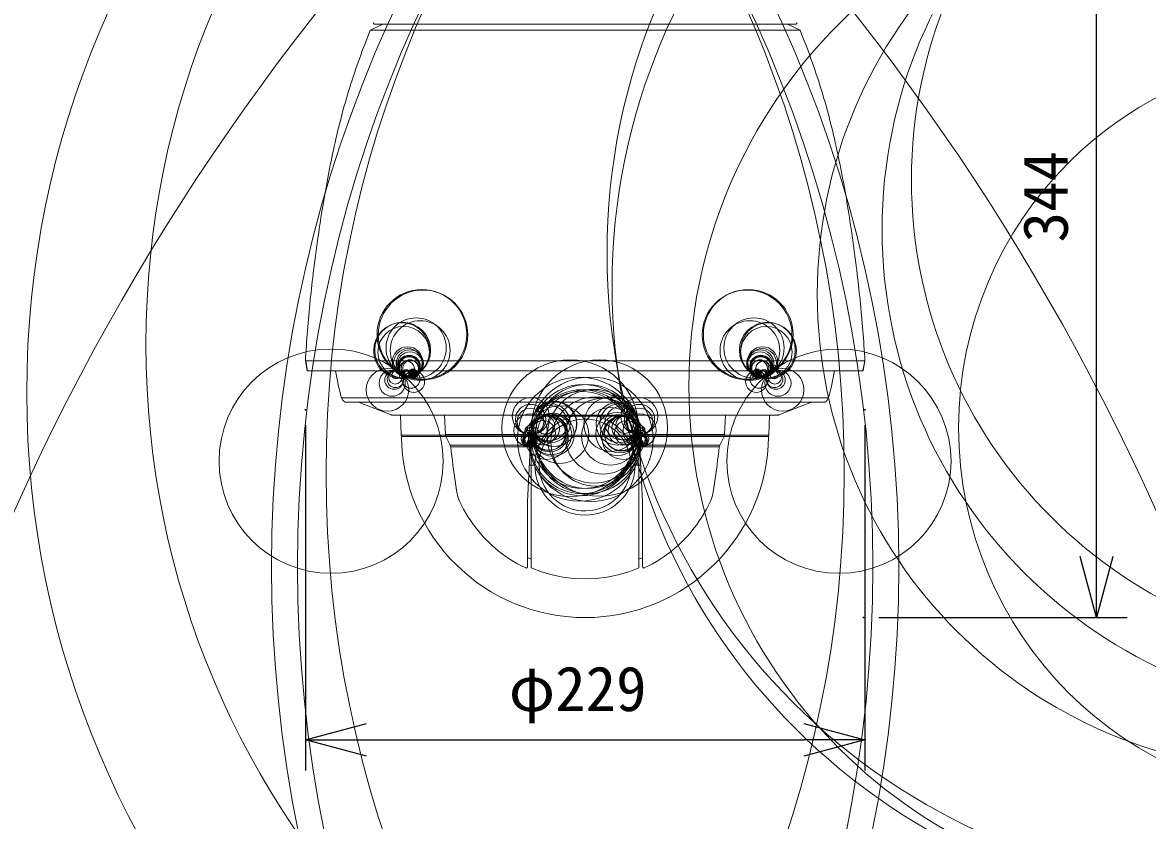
# Model space of a CAD drawing. Units: millimetres, scale not verified. Extents: x -181 to 142, y -218 to 117.
# Drawn here: x -42.49 to 3.55, y 26.73 to 59.38 of the extents above; entities that cross this region are included whole.
import ezdxf
from ezdxf.enums import TextEntityAlignment as Align

# ---------------------------------------------------------------- set-up
doc = ezdxf.new("R2010")
doc.units = ezdxf.units.MM
doc.header["$LTSCALE"] = 0.125
doc.header["$PDMODE"] = 32
doc.header["$PDSIZE"] = 0.025
for name, color, linetype in [('0-0_0', 7, 'Continuous'), ('0-5_SUNPO', 7, 'Continuous'), ('0-6_Defpoints', 7, 'Continuous')]:
    doc.layers.add(name, color=color, linetype=linetype)
doc.layers.add('0-4_GAIKEI', color=1, linetype='Continuous', lineweight=18)
doc.styles.add('ＭＳ ゴシック', font='')
doc.styles.get('ＭＳ ゴシック').set_extended_font_data('MS Gothic')

# ---------------------------------------------------------------- blocks, each defined once
blk = doc.blocks.new('_Open30')
at = {"layer": '0-0_0'}
blk.add_line((0, 0), (-1, 0), dxfattribs=at)
blk.add_lwpolyline([(-1, 0.26795), (0, 0), (-1, -0.26795)], dxfattribs=at)
blk = doc.blocks.new('D7')
at = {"layer": '0-5_SUNPO'}
for p, q in [((207.8124, -62.4624), (217.9729, -62.4624)), ((216.7229, -94.4086), (216.7229, -64.9624)), ((207.8124, -96.9086), (217.9729, -96.9086))]:
    blk.add_line(p, q, dxfattribs=at)
at = {"layer": '0-6_Defpoints'}
for p in [(207.1874, -62.4624), (216.7229, -62.4624), (207.1874, -96.9086)]:
    blk.add_point(p, dxfattribs=at)
at = {"layer": '0-5_SUNPO', "xscale": 2.5, "yscale": 2.5}
for p, rotation in [((216.7229, -62.4624), 90), ((216.7229, -96.9086), 270)]:
    blk.add_blockref('_Open30', p, dxfattribs=dict(at, rotation=rotation))
at = {"layer": '0-5_SUNPO', "style": 'ＭＳ ゴシック'}
blk.add_text('344', height=1.833, rotation=90, dxfattribs=at).set_placement((216.0979, -81.5605), align=Align.BOTTOM_LEFT)
blk = doc.blocks.new('D8')
at = {"layer": '0-5_SUNPO'}
for p, q in [((184.346, -89.0334), (184.346, -103.1602)), ((207.246, -89.0334), (207.246, -103.1602)), ((186.846, -101.9102), (204.746, -101.9102))]:
    blk.add_line(p, q, dxfattribs=at)
at = {"layer": '0-6_Defpoints'}
for p in [(184.346, -88.4084), (207.246, -88.4084), (207.246, -101.9102)]:
    blk.add_point(p, dxfattribs=at)
at = {"layer": '0-5_SUNPO', "xscale": 2.5, "yscale": 2.5, "rotation": 180}
blk.add_blockref('_Open30', (184.346, -101.9102), dxfattribs=at)
at = {"layer": '0-5_SUNPO', "xscale": 2.5, "yscale": 2.5}
blk.add_blockref('_Open30', (207.246, -101.9102), dxfattribs=at)
at = {"layer": '0-5_SUNPO', "style": 'ＭＳ ゴシック'}
blk.add_text('φ229', height=1.833, dxfattribs=at).set_placement((192.671, -101.2852), align=Align.BOTTOM_LEFT)

msp = doc.modelspace()

# ---------------------------------------------------------------- linework, layer by layer
at = {"layer": '0-4_GAIKEI', "color": 7}
for p, q in [((-27.7458, 59.3062), (-28.2588, 59.0558)), ((-11.1802, 59.3062), (-10.6672, 59.0558)), ((-30.8349, 45.129), (-30.913, 45.5297)), ((-30.8289, 45.129), (-30.9011, 45.5297)), ((-30.8349, 45.129), (-8.0912, 45.129)), ((-8.0971, 45.129), (-8.0249, 45.5297)), ((-8.0912, 45.129), (-8.013, 45.5297)), ((-28.738, 43.8452), (-27.4018, 43.3224)), ((-10.2, 43.8452), (-11.5362, 43.3224)), ((-11.5727, 43.3155), (-27.3653, 43.3155)), ((-27.022, 43.3155), (-26.9913, 42.4939)), ((-26.9913, 42.4939), (-26.9828, 42.4438))]:
    msp.add_line(p, q, dxfattribs=at)
at = {"layer": '0-4_GAIKEI'}
for p, q in [((-10.6672, 59.0558), (-28.2588, 59.0558)), ((-10.8463, 59.3062), (-28.0798, 59.3062)), ((-30.913, 45.5297), (-8.013, 45.5297)), ((-14.2435, 45.129), (-14.2446, 45.1189)), ((-26.3945, 45.0931), (-26.3946, 45.0932)), ((-12.5435, 45.0931), (-12.5434, 45.0932)), ((-29.432, 44.0243), (-9.506, 44.0243)), ((-29.2735, 43.8452), (-9.6645, 43.8452)), ((-25.1822, 42.5156), (-25.2241, 43.3155)), ((-13.7558, 42.5156), (-13.7139, 43.3155)), ((-21.8228, 39.7818), (-21.6536, 43.0112)), ((-17.8612, 43.2754), (-21.0768, 43.2754)), ((-17.2844, 43.0112), (-17.1151, 39.7818)), ((-11.9466, 42.4939), (-26.9913, 42.4939)), ((-11.9552, 42.4438), (-26.9828, 42.4438)), ((-25.1822, 42.5156), (-21.7495, 42.5156)), ((-24.9818, 42.0776), (-25.1613, 42.4365)), ((-21.7506, 42.4365), (-25.1613, 42.4365)), ((-21.6732, 37.0637), (-21.6732, 42.6363)), ((-17.2647, 37.0637), (-17.2647, 42.6363)), ((-17.1884, 42.5156), (-13.7558, 42.5156)), ((-13.7767, 42.4365), (-17.1873, 42.4365)), ((-13.9562, 42.0776), (-13.7767, 42.4365)), ((-24.9818, 42.0776), (-21.7702, 42.0776)), ((-24.9409, 41.8239), (-24.9619, 42.01)), ((-21.7768, 42.0099), (-24.9619, 42.01)), ((-17.1678, 42.0776), (-13.9562, 42.0776)), ((-13.9761, 42.01), (-17.1611, 42.0099)), ((-13.9971, 41.8239), (-13.9761, 42.01)), ((-24.919, 41.6379), (-24.9409, 41.8239)), ((-24.8963, 41.452), (-24.919, 41.6379)), ((-24.8727, 41.2663), (-24.8963, 41.452)), ((-14.0653, 41.2663), (-14.0417, 41.452)), ((-14.0417, 41.452), (-14.019, 41.6379)), ((-14.019, 41.6379), (-13.9971, 41.8239)), ((-24.8482, 41.0806), (-24.8727, 41.2663)), ((-24.8228, 40.8951), (-24.8482, 41.0806)), ((-21.553, 41.2716), (-21.7447, 41.2716)), ((-17.1932, 41.2716), (-17.415, 41.2716)), ((-14.1151, 40.8951), (-14.0898, 41.0806)), ((-14.0898, 41.0806), (-14.0653, 41.2663)), ((-24.7966, 40.7097), (-24.8228, 40.8951)), ((-24.7696, 40.5244), (-24.7966, 40.7097)), ((-24.7416, 40.3392), (-24.7696, 40.5244)), ((-14.1964, 40.3392), (-14.1684, 40.5244)), ((-14.1684, 40.5244), (-14.1413, 40.7097)), ((-14.1413, 40.7097), (-14.1151, 40.8951)), ((-24.7128, 40.1542), (-24.7416, 40.3392)), ((-24.6753, 39.9709), (-24.7128, 40.1542)), ((-14.2627, 39.9709), (-14.2252, 40.1542)), ((-14.2252, 40.1542), (-14.1964, 40.3392)), ((-24.6069, 39.7968), (-24.6753, 39.9709)), ((-24.5255, 39.6282), (-24.6069, 39.7968)), ((-24.4385, 39.4624), (-24.5255, 39.6282)), ((-21.8235, 37.1039), (-21.8235, 39.7555)), ((-17.1145, 39.7555), (-17.1145, 37.1039)), ((-14.4994, 39.4624), (-14.4125, 39.6282)), ((-14.4125, 39.6282), (-14.3311, 39.7968)), ((-14.3311, 39.7968), (-14.2627, 39.9709)), ((-24.3462, 39.2995), (-24.4385, 39.4624)), ((-24.2485, 39.1398), (-24.3462, 39.2995)), ((-24.1455, 38.9833), (-24.2485, 39.1398)), ((-14.7925, 38.9833), (-14.6895, 39.1398)), ((-14.6895, 39.1398), (-14.5918, 39.2995)), ((-14.5918, 39.2995), (-14.4994, 39.4624)), ((-24.0375, 38.8304), (-24.1455, 38.9833)), ((-23.9244, 38.6812), (-24.0375, 38.8304)), ((-23.8065, 38.5357), (-23.9244, 38.6812)), ((-15.1315, 38.5357), (-15.0136, 38.6812)), ((-15.0136, 38.6812), (-14.9005, 38.8304)), ((-14.9005, 38.8304), (-14.7925, 38.9833)), ((-23.6838, 38.3943), (-23.8065, 38.5357)), ((-23.5565, 38.2569), (-23.6838, 38.3943)), ((-23.4247, 38.1239), (-23.5565, 38.2569)), ((-15.5132, 38.1239), (-15.3815, 38.2569)), ((-15.3815, 38.2569), (-15.2542, 38.3943)), ((-15.2542, 38.3943), (-15.1315, 38.5357)), ((-23.2886, 37.9953), (-23.4247, 38.1239)), ((-23.1484, 37.8712), (-23.2886, 37.9953)), ((-23.0041, 37.7519), (-23.1484, 37.8712)), ((-15.9339, 37.7519), (-15.7896, 37.8712)), ((-15.7896, 37.8712), (-15.6493, 37.9953)), ((-15.6493, 37.9953), (-15.5132, 38.1239)), ((-22.8559, 37.6374), (-23.0041, 37.7519)), ((-22.7041, 37.5279), (-22.8559, 37.6374)), ((-22.5486, 37.4234), (-22.7041, 37.5279)), ((-22.3899, 37.3242), (-22.5486, 37.4234)), ((-22.2279, 37.2302), (-22.3899, 37.3242)), ((-21.6732, 37.4141), (-21.8235, 37.4893)), ((-17.1145, 37.4893), (-17.2647, 37.4141)), ((-16.7101, 37.2302), (-16.5481, 37.3242)), ((-16.5481, 37.3242), (-16.3893, 37.4234)), ((-16.3893, 37.4234), (-16.2339, 37.5279)), ((-16.2339, 37.5279), (-16.082, 37.6374)), ((-16.082, 37.6374), (-15.9339, 37.7519)), ((-22.0629, 37.1417), (-22.2279, 37.2302)), ((-21.8951, 37.0586), (-22.0629, 37.1417)), ((-21.6732, 37.0635), (-21.2557, 36.9045)), ((-21.2557, 36.9045), (-20.8193, 36.7774)), ((-18.1193, 36.7772), (-17.6829, 36.9043)), ((-17.6829, 36.9043), (-17.2647, 37.0635)), ((-17.0429, 37.0586), (-16.8751, 37.1417)), ((-16.8751, 37.1417), (-16.7101, 37.2302)), ((-20.8193, 36.7774), (-20.3742, 36.686)), ((-20.3742, 36.686), (-19.9232, 36.631)), ((-19.9232, 36.631), (-19.4693, 36.6126)), ((-19.4693, 36.6126), (-19.0154, 36.6309)), ((-19.0154, 36.6309), (-18.5645, 36.6859)), ((-18.5645, 36.6859), (-18.1193, 36.7772))]:
    msp.add_line(p, q, dxfattribs=at)
at = {"layer": '0-4_GAIKEI', "color": 7}
for points in [[(-28.8583, 57.4537), (-28.8075, 57.6007), (-28.756, 57.7474), (-28.7038, 57.8939), (-28.6507, 58.0401), (-28.597, 58.1861), (-28.5424, 58.3317), (-28.4872, 58.4771), (-28.4312, 58.6222), (-28.3745, 58.767), (-28.317, 58.9115), (-28.2588, 59.0558)], [(-10.0678, 57.4537), (-10.1185, 57.6007), (-10.17, 57.7474), (-10.2223, 57.8939), (-10.2753, 58.0401), (-10.3291, 58.1861), (-10.3836, 58.3317), (-10.4388, 58.4771), (-10.4948, 58.6222), (-10.5515, 58.767), (-10.609, 58.9115), (-10.6672, 59.0558)], [(-30.2522, 51.5559), (-30.2274, 51.7095), (-30.2023, 51.863), (-30.1767, 52.0164), (-30.1506, 52.1697), (-30.1241, 52.323), (-30.0971, 52.4762), (-30.0697, 52.6293), (-30.0417, 52.7824), (-30.0133, 52.9353), (-29.9844, 53.0882), (-29.955, 53.241), (-29.925, 53.3937), (-29.8946, 53.5463), (-29.8636, 53.6989), (-29.832, 53.8513), (-29.7999, 54.0036), (-29.7672, 54.1558), (-29.7338, 54.3078), (-29.6998, 54.4597), (-29.6652, 54.6115), (-29.6299, 54.7631), (-29.5939, 54.9145), (-29.5571, 55.0657), (-29.5196, 55.2168), (-29.4814, 55.3676), (-29.4424, 55.5182), (-29.4025, 55.6686), (-29.3619, 55.8188), (-29.3204, 55.9687), (-29.278, 56.1184), (-29.2348, 56.2678), (-29.1906, 56.417), (-29.1457, 56.5659), (-29.0998, 56.7145), (-29.0532, 56.8629), (-29.0057, 57.011), (-28.9573, 57.1588), (-28.9082, 57.3064), (-28.8583, 57.4537)], [(-8.6739, 51.5559), (-8.6986, 51.7095), (-8.7238, 51.863), (-8.7494, 52.0164), (-8.7754, 52.1697), (-8.8019, 52.323), (-8.8289, 52.4762), (-8.8564, 52.6293), (-8.8843, 52.7824), (-8.9127, 52.9353), (-8.9417, 53.0882), (-8.9711, 53.241), (-9.001, 53.3937), (-9.0315, 53.5463), (-9.0625, 53.6989), (-9.094, 53.8513), (-9.1262, 54.0036), (-9.1589, 54.1558), (-9.1922, 54.3078), (-9.2262, 54.4597), (-9.2609, 54.6115), (-9.2962, 54.7631), (-9.3322, 54.9145), (-9.3689, 55.0657), (-9.4064, 55.2168), (-9.4447, 55.3676), (-9.4837, 55.5182), (-9.5235, 55.6686), (-9.5642, 55.8188), (-9.6057, 55.9687), (-9.648, 56.1184), (-9.6913, 56.2678), (-9.7354, 56.417), (-9.7804, 56.5659), (-9.8262, 56.7145), (-9.8729, 56.8629), (-9.9204, 57.011), (-9.9687, 57.1588), (-10.0178, 57.3064), (-10.0678, 57.4537)], [(-30.913, 45.5297), (-30.9037, 45.685), (-30.894, 45.8402), (-30.8838, 45.9953), (-30.8732, 46.1505), (-30.8622, 46.3056), (-30.8508, 46.4606), (-30.839, 46.6157), (-30.8268, 46.7707), (-30.8141, 46.9257), (-30.801, 47.0806), (-30.7876, 47.2355), (-30.7737, 47.3904), (-30.7594, 47.5453), (-30.7447, 47.7001), (-30.7297, 47.8548), (-30.7142, 48.0095), (-30.6983, 48.1642), (-30.682, 48.3189), (-30.6654, 48.4735), (-30.6483, 48.6281), (-30.6309, 48.7826), (-30.6131, 48.9371), (-30.5949, 49.0915), (-30.5763, 49.2459), (-30.5573, 49.4002), (-30.5379, 49.5545), (-30.5182, 49.7088), (-30.4981, 49.863), (-30.4776, 50.0172), (-30.4568, 50.1713), (-30.4356, 50.3254), (-30.414, 50.4794), (-30.392, 50.6333), (-30.3697, 50.7872), (-30.347, 50.9411), (-30.3239, 51.0949), (-30.3004, 51.2486), (-30.2765, 51.4023), (-30.2522, 51.5559)], [(-8.013, 45.5297), (-8.0223, 45.685), (-8.0321, 45.8402), (-8.0422, 45.9953), (-8.0528, 46.1505), (-8.0638, 46.3056), (-8.0752, 46.4606), (-8.087, 46.6157), (-8.0993, 46.7707), (-8.1119, 46.9257), (-8.125, 47.0806), (-8.1385, 47.2355), (-8.1523, 47.3904), (-8.1666, 47.5453), (-8.1813, 47.7001), (-8.1964, 47.8548), (-8.2119, 48.0095), (-8.2277, 48.1642), (-8.244, 48.3189), (-8.2607, 48.4735), (-8.2777, 48.6281), (-8.2952, 48.7826), (-8.313, 48.9371), (-8.3312, 49.0915), (-8.3498, 49.2459), (-8.3688, 49.4002), (-8.3881, 49.5545), (-8.4078, 49.7088), (-8.4279, 49.863), (-8.4484, 50.0172), (-8.4693, 50.1713), (-8.4905, 50.3254), (-8.5121, 50.4794), (-8.534, 50.6333), (-8.5563, 50.7872), (-8.579, 50.9411), (-8.6021, 51.0949), (-8.6256, 51.2486), (-8.6495, 51.4023), (-8.6739, 51.5559)], [(-11.916, 43.3155), (-11.9466, 42.4939), (-11.9552, 42.4438)]]:
    msp.add_lwpolyline(points, dxfattribs=at)
at = {"layer": '0-4_GAIKEI'}
for centre, radius in [((-25.4785, 41.7581), 59.0879), ((-84.4626, -0.1576), 96.7879), ((45.5366, -0.1576), 96.7879), ((-14.5389, 43.587), 47.9967), ((-61.7186, 37.116), 54.0276), ((-60.6559, 37.116), 54.0276), ((21.7298, 37.116), 54.0276), ((22.7926, 37.116), 54.0276), ((-55.8328, 40.9371), 46.9747), ((16.9068, 40.9371), 46.9747), ((-9.4913, 41.8303), 43.6934), ((-9.3614, 41.5067), 43.699), ((-4.3176, 44.2288), 37.9995), ((-2.1284, 46.2094), 35.3121), ((7.433, 49.9409), 26.0026), ((7.2589, 48.6063), 25.624), ((13.396, 52.9412), 19.5056), ((-28.6036, -72.9334), 144.6831), ((12.5486, 50.9042), 19.8587), ((9.5386, 48.2631), 19.5026), ((5.7476, 44.5029), 20.9628), ((11.1339, 42.7975), 15.3132), ((-26.1462, 46.6155), 1.8349), ((-26.1005, 46.5953), 1.8349), ((-12.8374, 46.5953), 1.8349), ((-12.7918, 46.6155), 1.8349), ((-26.9732, 45.9476), 1.1439), ((-26.9312, 45.9678), 1.1439), ((-26.382, 46.0605), 1.2321), ((-26.2157, 45.9545), 1.2226), ((-12.7222, 45.9545), 1.2226), ((-12.5559, 46.0605), 1.2321), ((-12.0067, 45.9678), 1.1439), ((-11.9647, 45.9476), 1.1439), ((-26.8899, 45.8866), 1.0531), ((-12.0481, 45.8866), 1.0531), ((-26.7326, 45.4864), 0.6237), ((-12.2054, 45.4864), 0.6237), ((-29.8593, 41.4291), 4.5873), ((-26.7186, 45.4493), 0.5835), ((-26.6429, 45.4307), 0.5502), ((-26.6379, 45.431), 0.5528), ((-26.6318, 45.3846), 0.5115), ((-26.687, 45.3202), 0.4323), ((-26.6611, 45.32), 0.4436), ((-26.6576, 45.3035), 0.4261), ((-26.664, 45.2877), 0.4095), ((-26.6406, 45.3142), 0.4285), ((-9.0787, 41.4291), 4.5873), ((-12.3001, 45.431), 0.5528), ((-12.295, 45.4307), 0.5502), ((-12.3062, 45.3846), 0.5115), ((-12.2194, 45.4493), 0.5835), ((-12.2974, 45.3142), 0.4285), ((-12.2769, 45.32), 0.4436), ((-12.2803, 45.3035), 0.4261), ((-12.274, 45.2877), 0.4095), ((-12.2509, 45.3202), 0.4323), ((-27.5577, 44.3469), 0.8711), ((-27.3619, 44.6186), 0.5362), ((-27.2825, 44.7505), 0.3821), ((-27.2264, 44.7795), 0.3401), ((-27.2348, 44.8529), 0.2692), ((-26.7574, 45.2112), 0.3026), ((-26.6399, 45.2292), 0.3498), ((-26.5978, 44.7891), 0.3764), ((-26.5994, 45.2249), 0.3303), ((-26.7875, 45.0399), 0.134), ((-26.4775, 44.6802), 0.4407), ((-26.7926, 45.0211), 0.1148), ((-26.4995, 45.0609), 0.1382), ((-26.5235, 45.0139), 0.1067), ((-26.4835, 44.9945), 0.1434), ((-26.4762, 45.0493), 0.1122), ((-26.4609, 45.0033), 0.1222), ((-26.4544, 45.0463), 0.0902), ((-26.4379, 45.0443), 0.0752), ((-20.0717, 42.7827), 2.7967), ((-18.8752, 42.7837), 2.7877), ((-12.4604, 44.6802), 0.4407), ((-12.3401, 44.7891), 0.3764), ((-12.3386, 45.2249), 0.3303), ((-12.298, 45.2292), 0.3498), ((-12.477, 45.0033), 0.1222), ((-12.4545, 44.9945), 0.1434), ((-12.4385, 45.0609), 0.1382), ((-12.4618, 45.0493), 0.1122), ((-12.4836, 45.0463), 0.0902), ((-12.4145, 45.0139), 0.1067), ((-12.1806, 45.2112), 0.3026), ((-12.1504, 45.0399), 0.134), ((-12.1454, 45.0211), 0.1148), ((-11.3802, 44.3469), 0.8711), ((-11.5761, 44.6186), 0.5362), ((-11.7116, 44.7795), 0.3401), ((-11.6555, 44.7505), 0.3821), ((-11.7032, 44.8529), 0.2692), ((-11.7096, 45.2275), 0.109), ((-11.6664, 45.1974), 0.1001), ((-11.7166, 45.1638), 0.0449), ((-11.6983, 45.1663), 0.0554), ((-11.7187, 45.1486), 0.0296), ((-11.7164, 45.1479), 0.0296), ((-11.7176, 45.1455), 0.027), ((-11.7207, 45.1388), 0.0196), ((-27.2072, 44.9574), 0.1612), ((-26.8259, 44.9534), 0.0394), ((-26.5267, 45.0123), 0.1067), ((-26.4464, 44.9664), 0.1528), ((-26.4385, 45.0211), 0.0976), ((-26.4915, 44.9464), 0.032), ((-26.4334, 45.0475), 0.0707), ((-26.4329, 45.0503), 0.0683), ((-26.429, 45.0637), 0.0539), ((-26.4222, 45.0585), 0.0548), ((-19.6971, 42.3271), 2.5384), ((-19.2322, 42.3237), 2.5476), ((-12.4916, 44.9664), 0.1528), ((-12.4995, 45.0211), 0.0976), ((-12.5001, 45.0443), 0.0752), ((-12.5046, 45.0475), 0.0707), ((-12.5051, 45.0503), 0.0683), ((-12.5157, 45.0585), 0.0548), ((-12.509, 45.0637), 0.0539), ((-12.4113, 45.0123), 0.1067), ((-12.4464, 44.9464), 0.032), ((-12.112, 44.9534), 0.0394), ((-11.7307, 44.9574), 0.1612), ((-19.6046, 42.1476), 2.1315), ((-19.5887, 42.2266), 2.1264), ((-19.555, 42.4353), 2.1264), ((-19.3829, 42.4353), 2.1264), ((-19.3492, 42.2266), 2.1264), ((-19.104, 42.4486), 1.9168), ((-21.6866, 43.271), 0.758), ((-21.6974, 43.1334), 0.62), ((-20.7386, 42.9446), 0.9188), ((-20.7279, 42.9619), 0.9264), ((-20.8642, 42.9828), 0.7876), ((-19.0407, 42.234), 1.8264), ((-18.7375, 42.4507), 1.5502), ((-18.3987, 42.9417), 1.1162), ((-18.1505, 42.9567), 0.8684), ((-18.0766, 42.9818), 0.7906), ((-17.2514, 43.271), 0.758), ((-17.2405, 43.1334), 0.62), ((-21.7043, 42.6871), 0.681), ((-21.7007, 43.0554), 0.5419), ((-20.7991, 42.5109), 0.8831), ((-20.8475, 42.5267), 0.8327), ((-20.4984, 42.5176), 1.1795), ((-20.9212, 42.5619), 0.7513), ((-20.9378, 42.5931), 0.7207), ((-20.9266, 42.9864), 0.7262), ((-21.0462, 42.7477), 0.5319), ((-18.4278, 42.4448), 1.1795), ((-18.1445, 42.5456), 0.8831), ((-18.0485, 42.5513), 0.7842), ((-17.9766, 42.5763), 0.7086), ((-17.9724, 42.9927), 0.6868), ((-17.9243, 42.6889), 0.5988), ((-17.2336, 42.6871), 0.681), ((-17.2373, 43.0554), 0.5419), ((-21.7065, 42.6606), 0.2284), ((-21.0471, 42.3883), 0.8876), ((-20.9704, 42.5642), 0.7052), ((-21.177, 42.5898), 0.497), ((-21.0868, 42.9039), 0.3705), ((-17.8908, 42.3884), 0.8875), ((-17.9651, 42.5488), 0.7052), ((-17.8774, 42.7879), 0.4893), ((-17.7609, 42.5894), 0.497), ((-17.8495, 42.918), 0.3563), ((-17.2315, 42.6606), 0.2284), ((-21.7386, 42.3463), 0.3385), ((-21.7421, 42.2901), 0.2823), ((-21.7393, 42.2692), 0.2615), ((-21.7488, 42.2369), 0.2301), ((-21.7248, 42.2976), 0.2247), ((-21.6994, 42.6625), 0.149), ((-21.729, 42.5373), 0.1033), ((-21.7283, 42.5288), 0.0949), ((-21.7296, 42.5194), 0.0853), ((-21.7466, 42.4699), 0.0653), ((-21.7262, 42.511), 0.0768), ((-21.7183, 42.4859), 0.0505), ((-21.7142, 42.462), 0.0321), ((-21.7089, 42.4687), 0.0309), ((-21.6878, 42.5485), 0.0346), ((-21.6908, 42.5359), 0.0232), ((-21.6982, 42.4571), 0.0153), ((-21.6971, 42.457), 0.0143), ((-21.6862, 42.5263), 0.0126), ((-21.6842, 42.5211), 0.007), ((-17.1994, 42.3463), 0.3385), ((-17.1959, 42.2901), 0.2823), ((-17.1987, 42.2692), 0.2615), ((-17.2132, 42.2976), 0.2247), ((-17.1892, 42.2367), 0.2299), ((-17.2386, 42.6625), 0.149), ((-17.209, 42.5373), 0.1033), ((-17.2097, 42.5288), 0.0949), ((-17.2084, 42.5194), 0.0853), ((-17.2117, 42.511), 0.0768), ((-17.2502, 42.5485), 0.0346), ((-17.2472, 42.5359), 0.0232), ((-17.2196, 42.4859), 0.0505), ((-17.2517, 42.5263), 0.0126), ((-17.2538, 42.5211), 0.007), ((-17.229, 42.4687), 0.0309), ((-17.1914, 42.4699), 0.0653), ((-17.2237, 42.462), 0.0321), ((-17.2409, 42.457), 0.0143), ((-17.2398, 42.4571), 0.0153), ((-21.7478, 42.1779), 0.1029), ((-21.7314, 42.1171), 0.1091), ((-21.7666, 42.1112), 0.0665), ((-21.7486, 42.1589), 0.0839), ((-21.7298, 42.1005), 0.0925), ((-21.7452, 42.152), 0.0769), ((-21.7374, 42.127), 0.0508), ((-21.7336, 42.1032), 0.0327), ((-21.728, 42.1098), 0.0312), ((-21.7215, 42.0276), 0.0215), ((-21.7172, 42.0983), 0.0155), ((-21.7161, 42.098), 0.0144), ((-21.7147, 42.0202), 0.0115), ((-21.7124, 42.0197), 0.00994), ((-21.7112, 42.0157), 0.0057), ((-17.2066, 42.1171), 0.1091), ((-17.2082, 42.1005), 0.0925), ((-17.1901, 42.1779), 0.1029), ((-17.1894, 42.1589), 0.0839), ((-17.1928, 42.152), 0.0769), ((-17.2006, 42.127), 0.0508), ((-17.21, 42.1098), 0.0312), ((-17.1714, 42.1112), 0.0665), ((-17.2164, 42.0276), 0.0215), ((-17.2043, 42.1032), 0.0327), ((-17.2207, 42.0983), 0.0155), ((-17.2219, 42.098), 0.0144), ((-17.2255, 42.0197), 0.00994), ((-17.2232, 42.0202), 0.0115), ((-17.2268, 42.0157), 0.0057)]:
    msp.add_circle(centre, radius, dxfattribs=at)
at = {"layer": '0-4_GAIKEI', "color": 7}
for centre, radius, start, end in [((-28.0798, 59.3563), 0.0501, 157.21972, 270), ((-10.8463, 59.3563), 0.0501, 270, 22.78028), ((-21.7465, 46.3001), 8.0154, 188.40392, 196.49547), ((-17.1915, 46.3001), 8.0154, 343.50453, 351.59608), ((-29.1438, 44.1096), 0.3006, 196.49547, 238.81242), ((-29.2735, 43.8953), 0.0501, 238.81242, 270), ((-9.6645, 43.8953), 0.0501, 270, 301.18758), ((-9.7942, 44.1096), 0.3006, 301.18758, 343.50453), ((-27.3653, 43.4157), 0.1002, 248.62938, 270), ((-11.5727, 43.4157), 0.1002, 270, 291.37062), ((-19.469, 42.544), 7.5145, 180.76397, 359.23603)]:
    msp.add_arc(centre, radius, start, end, dxfattribs=at)
at = {"layer": '0-4_GAIKEI'}
for centre, radius, start, end in [((-19.469, 41.2716), 2.0539, 101.96196, 78.03856), ((-19.469, 41.2716), 1.8786, 271.07225, 271.06958), ((-24.982, 42.5261), 0.2004, 183, 206.56505), ((-13.9559, 42.5261), 0.2004, 333.43495, 357), ((-25.161, 41.9879), 0.2004, 6.30554, 26.56505), ((-13.7769, 41.9879), 0.2004, 153.43495, 173.69446), ((-21.3225, 39.7555), 0.501, 177.00002, 180.00001), ((-17.6154, 39.7555), 0.501, 0.00001, 3.00001), ((-21.8736, 37.1039), 0.0501, 244.62218, 0), ((-17.0644, 37.1039), 0.0501, 180, 295.37782)]:
    msp.add_arc(centre, radius, start, end, dxfattribs=at)

# ---------------------------------------------------------------- block references
at = {"layer": '0-5_SUNPO'}
for name in ['D7', 'D8']:
    msp.add_blockref(name, (-215.259, 131.9382), dxfattribs=at)

doc.saveas('drawing.dxf')
